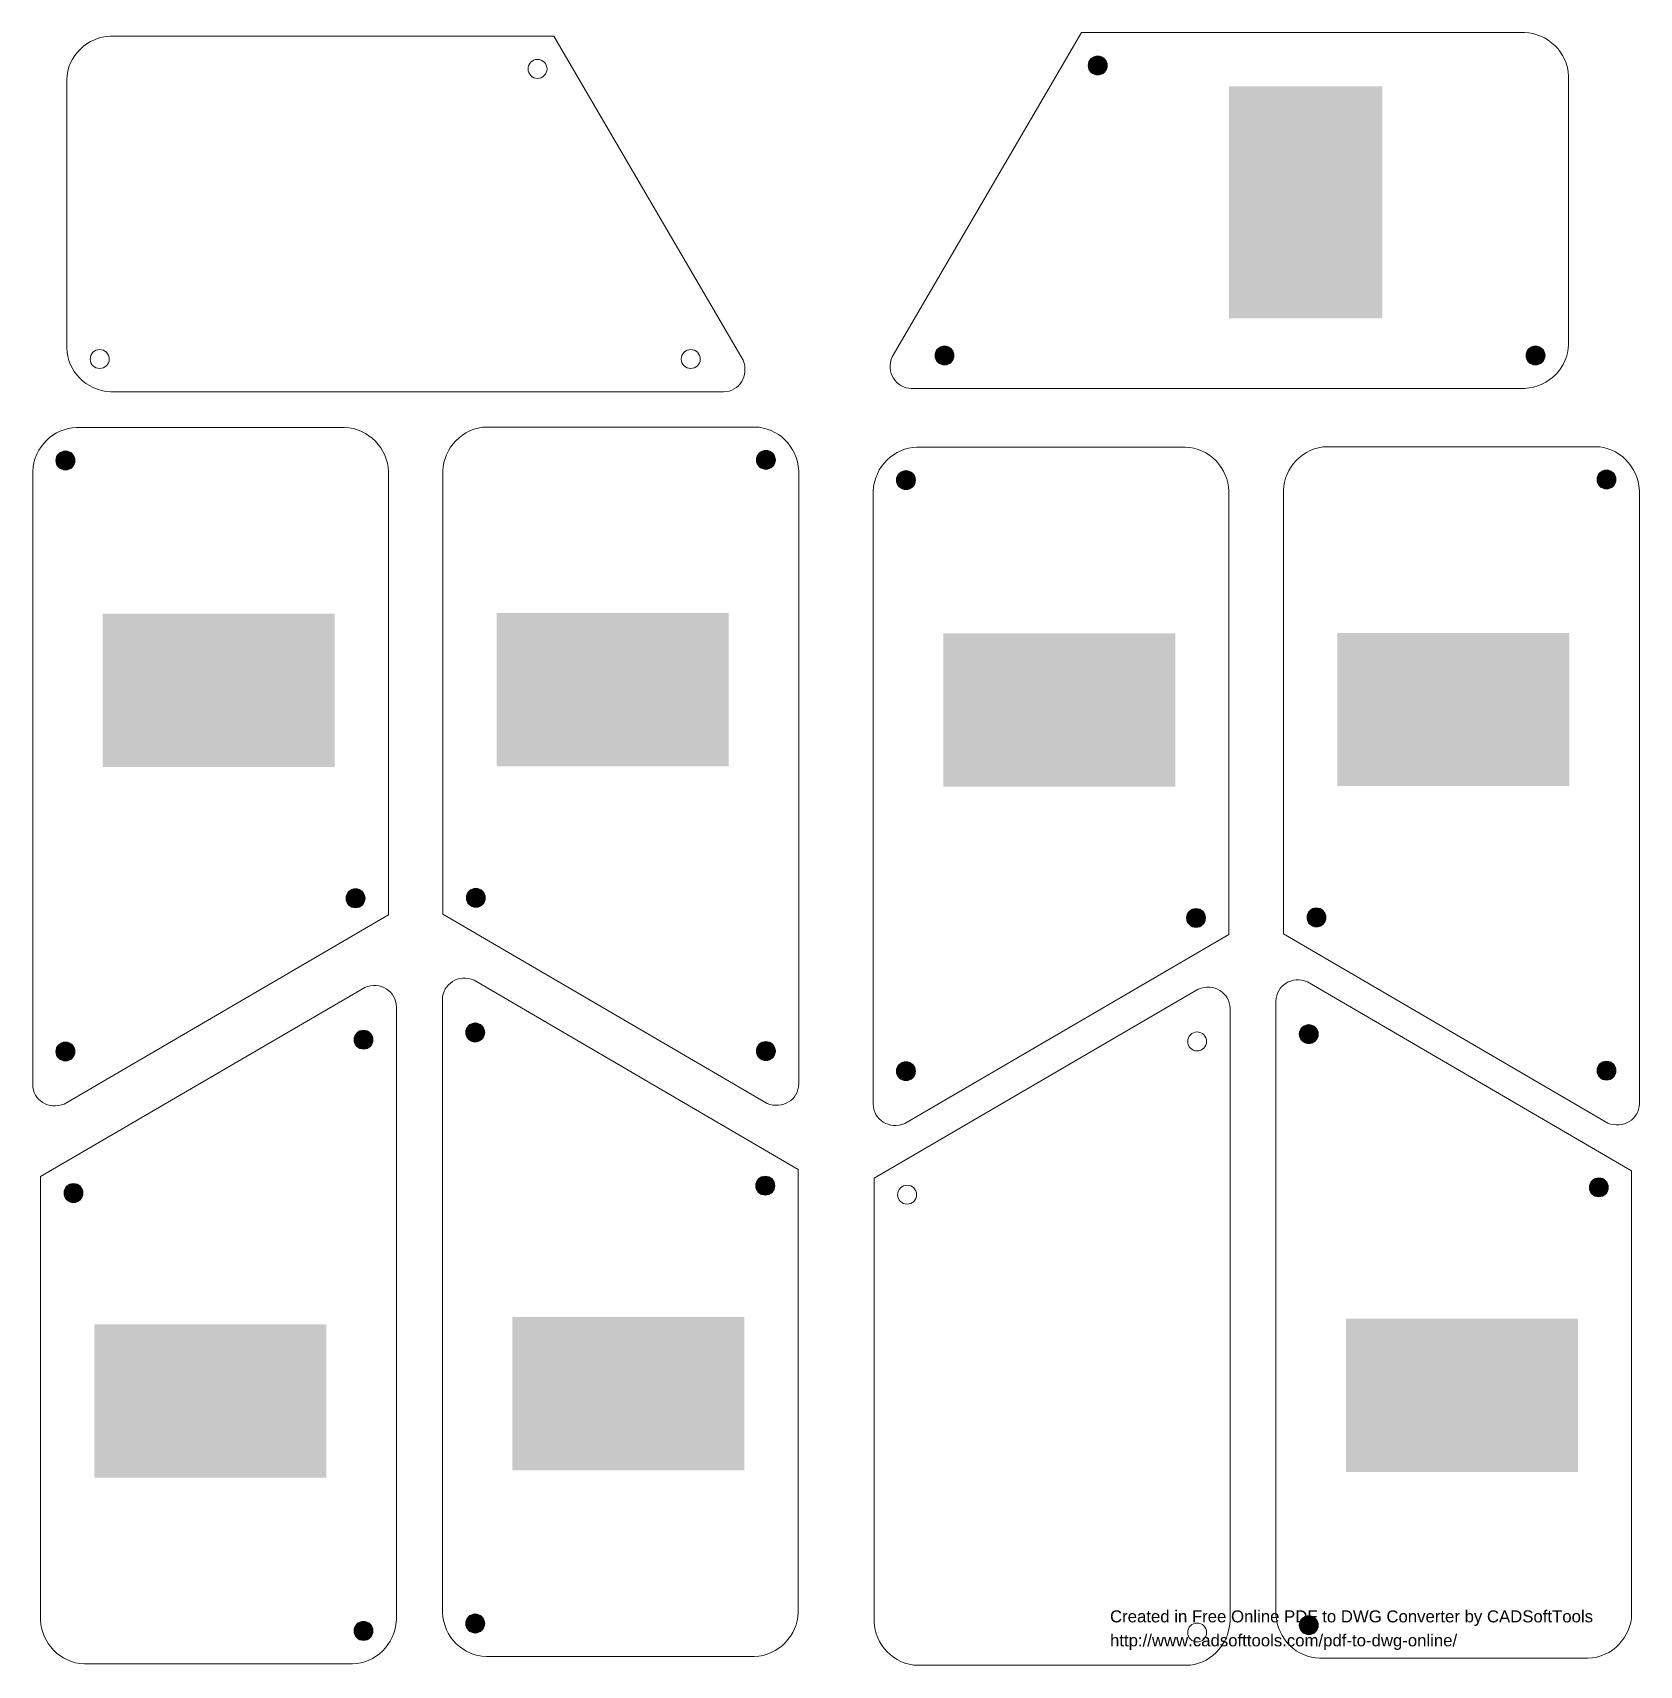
# Model space of a CAD drawing. Header units: millimetres. Extents: x 5 to 192, y 4 to 193.
import ezdxf

# ---------------------------------------------------------------- set-up
doc = ezdxf.new("R2010")
doc.units = ezdxf.units.MM
doc.header["$MEASUREMENT"] = 0
doc.layers.get('0').update_dxf_attribs({"linetype": 'CONTINUOUS'})
doc.layers.add('1419A50', color=7, linetype='CONTINUOUS')
doc.styles.add('1419AE0', font='Arial.ttf')

# ---------------------------------------------------------------- blocks, each defined once
blk = doc.blocks.new('13E4510')
at = {"layer": '1419A50', "color": 0, "true_color": 0x000001, "style": '1419AE0'}
for s, p in [('Created in Free Online PDF to DWG Converter by CADSoftTools', (0, 0)), ('http://www.cadsofttools.com/pdf-to-dwg-online/', (0, -2))]:
    blk.add_text(s, height=1, dxfattribs=at).set_placement(p)

msp = doc.modelspace()

# ---------------------------------------------------------------- hatches: boundary and pattern name
at = {"true_color": 0xffffff}
h = msp.add_hatch(color=0, dxfattribs=at)
edge = h.paths.add_edge_path()
edge.add_spline(control_points=[(128.64, 188.26), (128.03, 188.26), (127.53, 188.76), (127.53, 189.37), (127.53, 189.37), (127.53, 189.97), (128.03, 190.46), (128.64, 190.46), (128.64, 190.46), (129.25, 190.46), (129.74, 189.97), (129.74, 189.37), (129.74, 189.37), (129.74, 188.76), (129.25, 188.26), (128.64, 188.26)], knot_values=[0, 0, 0, 0, 0.0625, 0.0625, 0.0625, 0.0625, 0.125, 0.125, 0.125, 0.125, 0.1875, 0.1875, 0.1875, 0.1875, 1, 1, 1, 1], degree=3, periodic=0)
for points in [[(143.89, 186.95), (143.89, 160), (161.71, 160), (161.71, 186.95)], [(13.05, 125.68), (13.05, 107.88), (40, 107.88), (40, 125.68)], [(58.82, 125.75), (58.82, 107.95), (85.78, 107.95), (85.78, 125.75)], [(110.7, 123.41), (110.7, 105.6), (137.65, 105.6), (137.65, 123.41)], [(156.46, 123.46), (156.46, 105.66), (183.41, 105.66), (183.41, 123.46)], [(60.65, 43.99), (60.65, 26.18), (87.6, 26.18), (87.6, 43.99)], [(157.48, 43.79), (157.48, 25.99), (184.44, 25.99), (184.44, 43.79)], [(12.09, 43.13), (12.09, 25.33), (39.04, 25.33), (39.04, 43.13)]]:
    msp.add_hatch(color=0, dxfattribs=at).paths.add_polyline_path(points)
h = msp.add_hatch(color=0, dxfattribs=at)
edge = h.paths.add_edge_path()
edge.add_spline(control_points=[(110.84, 154.57), (110.23, 154.57), (109.74, 155.07), (109.74, 155.66), (109.74, 155.66), (109.74, 156.27), (110.23, 156.77), (110.84, 156.77), (110.84, 156.77), (111.44, 156.77), (111.94, 156.27), (111.94, 155.66), (111.94, 155.66), (111.94, 155.07), (111.44, 154.57), (110.84, 154.57)], knot_values=[0, 0, 0, 0, 0.0625, 0.0625, 0.0625, 0.0625, 0.125, 0.125, 0.125, 0.125, 0.1875, 0.1875, 0.1875, 0.1875, 1, 1, 1, 1], degree=3, periodic=0)
h = msp.add_hatch(color=0, dxfattribs=at)
edge = h.paths.add_edge_path()
edge.add_spline(control_points=[(179.5, 154.57), (178.89, 154.57), (178.39, 155.07), (178.39, 155.66), (178.39, 155.66), (178.39, 156.27), (178.89, 156.77), (179.5, 156.77), (179.5, 156.77), (180.12, 156.77), (180.6, 156.27), (180.6, 155.66), (180.6, 155.66), (180.6, 155.07), (180.12, 154.57), (179.5, 154.57)], knot_values=[0, 0, 0, 0, 0.0625, 0.0625, 0.0625, 0.0625, 0.125, 0.125, 0.125, 0.125, 0.1875, 0.1875, 0.1875, 0.1875, 1, 1, 1, 1], degree=3, periodic=0)
h = msp.add_hatch(color=0, dxfattribs=at)
edge = h.paths.add_edge_path()
edge.add_spline(control_points=[(7.62, 143.48), (7.62, 142.88), (8.11, 142.38), (8.73, 142.38), (8.73, 142.38), (9.34, 142.38), (9.82, 142.88), (9.82, 143.48), (9.82, 143.48), (9.82, 144.09), (9.34, 144.59), (8.73, 144.59), (8.73, 144.59), (8.11, 144.59), (7.62, 144.09), (7.62, 143.48)], knot_values=[0, 0, 0, 0, 0.0625, 0.0625, 0.0625, 0.0625, 0.125, 0.125, 0.125, 0.125, 0.1875, 0.1875, 0.1875, 0.1875, 1, 1, 1, 1], degree=3, periodic=0)
h = msp.add_hatch(color=0, dxfattribs=at)
edge = h.paths.add_edge_path()
edge.add_spline(control_points=[(91.19, 143.54), (91.19, 142.93), (90.71, 142.45), (90.1, 142.45), (90.1, 142.45), (89.49, 142.45), (88.99, 142.93), (88.99, 143.54), (88.99, 143.54), (88.99, 144.16), (89.49, 144.65), (90.1, 144.65), (90.1, 144.65), (90.71, 144.65), (91.19, 144.16), (91.19, 143.54)], knot_values=[0, 0, 0, 0, 0.0625, 0.0625, 0.0625, 0.0625, 0.125, 0.125, 0.125, 0.125, 0.1875, 0.1875, 0.1875, 0.1875, 1, 1, 1, 1], degree=3, periodic=0)
h = msp.add_hatch(color=0, dxfattribs=at)
edge = h.paths.add_edge_path()
edge.add_spline(control_points=[(105.26, 141.21), (105.26, 140.6), (105.76, 140.1), (106.37, 140.1), (106.37, 140.1), (106.97, 140.1), (107.47, 140.6), (107.47, 141.21), (107.47, 141.21), (107.47, 141.8), (106.97, 142.3), (106.37, 142.3), (106.37, 142.3), (105.76, 142.3), (105.26, 141.8), (105.26, 141.21)], knot_values=[0, 0, 0, 0, 0.0625, 0.0625, 0.0625, 0.0625, 0.125, 0.125, 0.125, 0.125, 0.1875, 0.1875, 0.1875, 0.1875, 1, 1, 1, 1], degree=3, periodic=0)
h = msp.add_hatch(color=0, dxfattribs=at)
edge = h.paths.add_edge_path()
edge.add_spline(control_points=[(188.84, 141.27), (188.84, 140.66), (188.34, 140.17), (187.75, 140.17), (187.75, 140.17), (187.14, 140.17), (186.64, 140.66), (186.64, 141.27), (186.64, 141.27), (186.64, 141.87), (187.14, 142.37), (187.75, 142.37), (187.75, 142.37), (188.34, 142.37), (188.84, 141.87), (188.84, 141.27)], knot_values=[0, 0, 0, 0, 0.0625, 0.0625, 0.0625, 0.0625, 0.125, 0.125, 0.125, 0.125, 0.1875, 0.1875, 0.1875, 0.1875, 1, 1, 1, 1], degree=3, periodic=0)
h = msp.add_hatch(color=0, dxfattribs=at)
edge = h.paths.add_edge_path()
edge.add_spline(control_points=[(41.32, 92.62), (41.32, 92.02), (41.8, 91.52), (42.42, 91.52), (42.42, 91.52), (43.03, 91.52), (43.53, 92.02), (43.53, 92.62), (43.53, 92.62), (43.53, 93.23), (43.03, 93.73), (42.42, 93.73), (42.42, 93.73), (41.8, 93.73), (41.32, 93.23), (41.32, 92.62)], knot_values=[0, 0, 0, 0, 0.0625, 0.0625, 0.0625, 0.0625, 0.125, 0.125, 0.125, 0.125, 0.1875, 0.1875, 0.1875, 0.1875, 1, 1, 1, 1], degree=3, periodic=0)
h = msp.add_hatch(color=0, dxfattribs=at)
edge = h.paths.add_edge_path()
edge.add_spline(control_points=[(57.5, 92.68), (57.5, 92.07), (57, 91.59), (56.41, 91.59), (56.41, 91.59), (55.79, 91.59), (55.3, 92.07), (55.3, 92.68), (55.3, 92.68), (55.3, 93.29), (55.79, 93.79), (56.41, 93.79), (56.41, 93.79), (57, 93.79), (57.5, 93.29), (57.5, 92.68)], knot_values=[0, 0, 0, 0, 0.0625, 0.0625, 0.0625, 0.0625, 0.125, 0.125, 0.125, 0.125, 0.1875, 0.1875, 0.1875, 0.1875, 1, 1, 1, 1], degree=3, periodic=0)
h = msp.add_hatch(color=0, dxfattribs=at)
edge = h.paths.add_edge_path()
edge.add_spline(control_points=[(138.96, 90.35), (138.96, 89.74), (139.45, 89.24), (140.07, 89.24), (140.07, 89.24), (140.66, 89.24), (141.16, 89.74), (141.16, 90.35), (141.16, 90.35), (141.16, 90.94), (140.66, 91.44), (140.07, 91.44), (140.07, 91.44), (139.45, 91.44), (138.96, 90.94), (138.96, 90.35)], knot_values=[0, 0, 0, 0, 0.0625, 0.0625, 0.0625, 0.0625, 0.125, 0.125, 0.125, 0.125, 0.1875, 0.1875, 0.1875, 0.1875, 1, 1, 1, 1], degree=3, periodic=0)
h = msp.add_hatch(color=0, dxfattribs=at)
edge = h.paths.add_edge_path()
edge.add_spline(control_points=[(155.15, 90.41), (155.15, 89.8), (154.65, 89.3), (154.04, 89.3), (154.04, 89.3), (153.44, 89.3), (152.95, 89.8), (152.95, 90.41), (152.95, 90.41), (152.95, 91.01), (153.44, 91.51), (154.04, 91.51), (154.04, 91.51), (154.65, 91.51), (155.15, 91.01), (155.15, 90.41)], knot_values=[0, 0, 0, 0, 0.0625, 0.0625, 0.0625, 0.0625, 0.125, 0.125, 0.125, 0.125, 0.1875, 0.1875, 0.1875, 0.1875, 1, 1, 1, 1], degree=3, periodic=0)
h = msp.add_hatch(color=0, dxfattribs=at)
edge = h.paths.add_edge_path()
edge.add_spline(control_points=[(55.23, 77.04), (55.23, 77.65), (55.71, 78.15), (56.32, 78.15), (56.32, 78.15), (56.94, 78.15), (57.43, 77.65), (57.43, 77.04), (57.43, 77.04), (57.43, 76.44), (56.94, 75.94), (56.32, 75.94), (56.32, 75.94), (55.71, 75.94), (55.23, 76.44), (55.23, 77.04)], knot_values=[0, 0, 0, 0, 0.0625, 0.0625, 0.0625, 0.0625, 0.125, 0.125, 0.125, 0.125, 0.1875, 0.1875, 0.1875, 0.1875, 1, 1, 1, 1], degree=3, periodic=0)
h = msp.add_hatch(color=0, dxfattribs=at)
edge = h.paths.add_edge_path()
edge.add_spline(control_points=[(152.05, 76.85), (152.05, 77.45), (152.55, 77.95), (153.15, 77.95), (153.15, 77.95), (153.76, 77.95), (154.25, 77.45), (154.25, 76.85), (154.25, 76.85), (154.25, 76.24), (153.76, 75.75), (153.15, 75.75), (153.15, 75.75), (152.55, 75.75), (152.05, 76.24), (152.05, 76.85)], knot_values=[0, 0, 0, 0, 0.0625, 0.0625, 0.0625, 0.0625, 0.125, 0.125, 0.125, 0.125, 0.1875, 0.1875, 0.1875, 0.1875, 1, 1, 1, 1], degree=3, periodic=0)
h = msp.add_hatch(color=0, dxfattribs=at)
edge = h.paths.add_edge_path()
edge.add_spline(control_points=[(7.62, 74.82), (7.62, 74.21), (8.11, 73.73), (8.73, 73.73), (8.73, 73.73), (9.34, 73.73), (9.82, 74.21), (9.82, 74.82), (9.82, 74.82), (9.82, 75.43), (9.34, 75.93), (8.73, 75.93), (8.73, 75.93), (8.11, 75.93), (7.62, 75.43), (7.62, 74.82)], knot_values=[0, 0, 0, 0, 0.0625, 0.0625, 0.0625, 0.0625, 0.125, 0.125, 0.125, 0.125, 0.1875, 0.1875, 0.1875, 0.1875, 1, 1, 1, 1], degree=3, periodic=0)
h = msp.add_hatch(color=0, dxfattribs=at)
edge = h.paths.add_edge_path()
edge.add_spline(control_points=[(44.45, 76.19), (44.45, 76.8), (43.97, 77.3), (43.36, 77.3), (43.36, 77.3), (42.75, 77.3), (42.25, 76.8), (42.25, 76.19), (42.25, 76.19), (42.25, 75.58), (42.75, 75.1), (43.36, 75.1), (43.36, 75.1), (43.97, 75.1), (44.45, 75.58), (44.45, 76.19)], knot_values=[0, 0, 0, 0, 0.0625, 0.0625, 0.0625, 0.0625, 0.125, 0.125, 0.125, 0.125, 0.1875, 0.1875, 0.1875, 0.1875, 1, 1, 1, 1], degree=3, periodic=0)
h = msp.add_hatch(color=0, dxfattribs=at)
edge = h.paths.add_edge_path()
edge.add_spline(control_points=[(91.19, 74.88), (91.19, 74.27), (90.71, 73.77), (90.1, 73.77), (90.1, 73.77), (89.49, 73.77), (88.99, 74.27), (88.99, 74.88), (88.99, 74.88), (88.99, 75.5), (89.49, 75.99), (90.1, 75.99), (90.1, 75.99), (90.71, 75.99), (91.19, 75.5), (91.19, 74.88)], knot_values=[0, 0, 0, 0, 0.0625, 0.0625, 0.0625, 0.0625, 0.125, 0.125, 0.125, 0.125, 0.1875, 0.1875, 0.1875, 0.1875, 1, 1, 1, 1], degree=3, periodic=0)
h = msp.add_hatch(color=0, dxfattribs=at)
edge = h.paths.add_edge_path()
edge.add_spline(control_points=[(105.26, 72.55), (105.26, 71.94), (105.76, 71.44), (106.37, 71.44), (106.37, 71.44), (106.97, 71.44), (107.47, 71.94), (107.47, 72.55), (107.47, 72.55), (107.47, 73.15), (106.97, 73.64), (106.37, 73.64), (106.37, 73.64), (105.76, 73.64), (105.26, 73.15), (105.26, 72.55)], knot_values=[0, 0, 0, 0, 0.0625, 0.0625, 0.0625, 0.0625, 0.125, 0.125, 0.125, 0.125, 0.1875, 0.1875, 0.1875, 0.1875, 1, 1, 1, 1], degree=3, periodic=0)
h = msp.add_hatch(color=0, dxfattribs=at)
edge = h.paths.add_edge_path()
edge.add_spline(control_points=[(188.84, 72.6), (188.84, 72), (188.34, 71.51), (187.75, 71.51), (187.75, 71.51), (187.14, 71.51), (186.64, 72), (186.64, 72.6), (186.64, 72.6), (186.64, 73.21), (187.14, 73.71), (187.75, 73.71), (187.75, 73.71), (188.34, 73.71), (188.84, 73.21), (188.84, 72.6)], knot_values=[0, 0, 0, 0, 0.0625, 0.0625, 0.0625, 0.0625, 0.125, 0.125, 0.125, 0.125, 0.1875, 0.1875, 0.1875, 0.1875, 1, 1, 1, 1], degree=3, periodic=0)
h = msp.add_hatch(color=0, dxfattribs=at)
edge = h.paths.add_edge_path()
edge.add_spline(control_points=[(10.76, 58.39), (10.76, 59.01), (10.26, 59.49), (9.67, 59.49), (9.67, 59.49), (9.06, 59.49), (8.56, 59.01), (8.56, 58.39), (8.56, 58.39), (8.56, 57.78), (9.06, 57.28), (9.67, 57.28), (9.67, 57.28), (10.26, 57.28), (10.76, 57.78), (10.76, 58.39)], knot_values=[0, 0, 0, 0, 0.0625, 0.0625, 0.0625, 0.0625, 0.125, 0.125, 0.125, 0.125, 0.1875, 0.1875, 0.1875, 0.1875, 1, 1, 1, 1], degree=3, periodic=0)
h = msp.add_hatch(color=0, dxfattribs=at)
edge = h.paths.add_edge_path()
edge.add_spline(control_points=[(88.92, 59.24), (88.92, 59.85), (89.42, 60.35), (90.02, 60.35), (90.02, 60.35), (90.63, 60.35), (91.13, 59.85), (91.13, 59.24), (91.13, 59.24), (91.13, 58.63), (90.63, 58.15), (90.02, 58.15), (90.02, 58.15), (89.42, 58.15), (88.92, 58.63), (88.92, 59.24)], knot_values=[0, 0, 0, 0, 0.0625, 0.0625, 0.0625, 0.0625, 0.125, 0.125, 0.125, 0.125, 0.1875, 0.1875, 0.1875, 0.1875, 1, 1, 1, 1], degree=3, periodic=0)
h = msp.add_hatch(color=0, dxfattribs=at)
edge = h.paths.add_edge_path()
edge.add_spline(control_points=[(185.75, 59.04), (185.75, 59.65), (186.24, 60.15), (186.85, 60.15), (186.85, 60.15), (187.45, 60.15), (187.95, 59.65), (187.95, 59.04), (187.95, 59.04), (187.95, 58.44), (187.45, 57.95), (186.85, 57.95), (186.85, 57.95), (186.24, 57.95), (185.75, 58.44), (185.75, 59.04)], knot_values=[0, 0, 0, 0, 0.0625, 0.0625, 0.0625, 0.0625, 0.125, 0.125, 0.125, 0.125, 0.1875, 0.1875, 0.1875, 0.1875, 1, 1, 1, 1], degree=3, periodic=0)
h = msp.add_hatch(color=0, dxfattribs=at)
edge = h.paths.add_edge_path()
edge.add_spline(control_points=[(55.23, 8.38), (55.23, 8.99), (55.71, 9.49), (56.32, 9.49), (56.32, 9.49), (56.94, 9.49), (57.43, 8.99), (57.43, 8.38), (57.43, 8.38), (57.43, 7.76), (56.94, 7.28), (56.32, 7.28), (56.32, 7.28), (55.71, 7.28), (55.23, 7.76), (55.23, 8.38)], knot_values=[0, 0, 0, 0, 0.0625, 0.0625, 0.0625, 0.0625, 0.125, 0.125, 0.125, 0.125, 0.1875, 0.1875, 0.1875, 0.1875, 1, 1, 1, 1], degree=3, periodic=0)
h = msp.add_hatch(color=0, dxfattribs=at)
edge = h.paths.add_edge_path()
edge.add_spline(control_points=[(44.45, 7.53), (44.45, 8.15), (43.97, 8.63), (43.36, 8.63), (43.36, 8.63), (42.75, 8.63), (42.25, 8.15), (42.25, 7.53), (42.25, 7.53), (42.25, 6.92), (42.75, 6.42), (43.36, 6.42), (43.36, 6.42), (43.97, 6.42), (44.45, 6.92), (44.45, 7.53)], knot_values=[0, 0, 0, 0, 0.0625, 0.0625, 0.0625, 0.0625, 0.125, 0.125, 0.125, 0.125, 0.1875, 0.1875, 0.1875, 0.1875, 1, 1, 1, 1], degree=3, periodic=0)
h = msp.add_hatch(color=0, dxfattribs=at)
edge = h.paths.add_edge_path()
edge.add_spline(control_points=[(152.05, 8.18), (152.05, 8.79), (152.55, 9.29), (153.15, 9.29), (153.15, 9.29), (153.76, 9.29), (154.25, 8.79), (154.25, 8.18), (154.25, 8.18), (154.25, 7.58), (153.76, 7.09), (153.15, 7.09), (153.15, 7.09), (152.55, 7.09), (152.05, 7.58), (152.05, 8.18)], knot_values=[0, 0, 0, 0, 0.0625, 0.0625, 0.0625, 0.0625, 0.125, 0.125, 0.125, 0.125, 0.1875, 0.1875, 0.1875, 0.1875, 1, 1, 1, 1], degree=3, periodic=0)

# ---------------------------------------------------------------- linework, layer by layer
at = {"color": 0, "linetype": 'Continuous', "lineweight": 13, "true_color": 0x000005}
for points in [[(13.97, 192.78), (65.46, 192.78), (87.45, 155.13)], [(178.23, 193.18), (126.74, 193.18), (104.75, 155.53)], [(52.58, 142.27), (52.58, 90.78), (90.23, 68.79)], [(46.24, 142.22), (46.24, 90.71), (8.59, 68.73)], [(143.87, 139.93), (143.87, 88.44), (106.23, 66.46)], [(150.23, 140), (150.23, 88.49), (187.88, 66.52)], [(5.84, 8.81), (5.84, 60.3), (43.49, 82.28)], [(93.84, 9.65), (93.84, 61.14), (56.19, 83.13)], [(102.68, 8.61), (102.68, 60.1), (140.31, 82.09)], [(190.66, 9.45), (190.66, 60.96), (153.01, 82.93)]]:
    msp.add_lwpolyline(points, dxfattribs=at)
for points in [[(85.18, 151.46), (59.52, 151.46), (36.72, 151.46), (13.97, 151.46), (13.97, 151.46), (11.08, 151.61), (8.92, 153.91), (8.89, 156.54), (8.89, 156.54), (8.89, 166.92), (8.89, 177.3), (8.89, 187.7), (8.89, 187.7), (8.89, 190.51), (11.39, 192.73), (13.97, 192.78)], [(107.02, 151.85), (132.68, 151.85), (155.48, 151.85), (178.23, 151.85), (178.23, 151.85), (181.11, 152), (183.28, 154.32), (183.31, 156.94), (183.31, 156.94), (183.31, 167.32), (183.31, 177.72), (183.31, 188.1), (183.31, 188.1), (183.29, 190.93), (180.81, 193.15), (178.23, 193.18)], [(4.92, 71.01), (4.92, 96.67), (4.92, 119.45), (4.92, 142.22), (4.92, 142.22), (5.07, 145.1), (7.37, 147.25), (10, 147.3), (10, 147.3), (20.38, 147.3), (30.76, 147.3), (41.14, 147.3), (41.14, 147.3), (43.97, 147.28), (46.19, 144.8), (46.24, 142.22)], [(93.91, 71.08), (93.91, 96.74), (93.91, 119.52), (93.91, 142.27), (93.91, 142.27), (93.76, 145.17), (91.46, 147.32), (88.82, 147.37), (88.82, 147.37), (78.44, 147.37), (68.06, 147.37), (57.68, 147.37), (57.68, 147.37), (54.85, 147.35), (52.63, 144.85), (52.58, 142.27)], [(102.55, 68.73), (102.55, 94.39), (102.55, 117.19), (102.55, 139.93), (102.55, 139.93), (102.7, 142.81), (105.02, 144.98), (107.63, 145.02), (107.63, 145.02), (118.03, 145.02), (128.41, 145.02), (138.79, 145.02), (138.79, 145.02), (141.62, 145), (143.84, 142.52), (143.87, 139.93)], [(191.56, 68.79), (191.56, 94.45), (191.56, 117.24), (191.56, 140), (191.56, 140), (191.41, 142.88), (189.09, 145.05), (186.47, 145.08), (186.47, 145.08), (176.08, 145.08), (165.7, 145.08), (155.31, 145.08), (155.31, 145.08), (152.48, 145.07), (150.26, 142.58), (150.23, 140)], [(47.17, 80), (47.17, 54.35), (47.17, 31.56), (47.17, 8.81), (47.17, 8.81), (47.02, 5.91), (44.72, 3.76), (42.09, 3.71), (42.09, 3.71), (31.71, 3.71), (21.32, 3.71), (10.93, 3.71), (10.93, 3.71), (8.11, 3.73), (5.89, 6.23), (5.84, 8.81)], [(52.52, 80.86), (52.52, 55.2), (52.52, 32.4), (52.52, 9.65), (52.52, 9.65), (52.67, 6.75), (54.97, 4.6), (57.6, 4.57), (57.6, 4.57), (67.98, 4.57), (78.36, 4.57), (88.74, 4.57), (88.74, 4.57), (91.57, 4.59), (93.79, 7.07), (93.84, 9.65)], [(144.01, 79.82), (144.01, 54.16), (144.01, 31.36), (144.01, 8.61), (144.01, 8.61), (143.84, 5.73), (141.54, 3.56), (138.91, 3.53), (138.91, 3.53), (128.53, 3.53), (118.15, 3.53), (107.76, 3.53), (107.76, 3.53), (104.93, 3.54), (102.72, 6.03), (102.68, 8.61)], [(149.34, 80.66), (149.34, 55), (149.34, 32.22), (149.34, 9.45), (149.34, 9.45), (149.49, 6.57), (151.8, 4.4), (154.42, 4.37), (154.42, 4.37), (164.8, 4.37), (175.2, 4.37), (185.58, 4.37), (185.58, 4.37), (188.41, 4.39), (190.63, 6.87), (190.66, 9.45)]]:
    msp.add_open_spline(points, degree=3, knots=[0, 0, 0, 0, 0.0625, 0.0625, 0.0625, 0.0625, 0.125, 0.125, 0.125, 0.125, 0.1875, 0.1875, 0.1875, 0.1875, 1, 1, 1, 1], dxfattribs=at)
at = {"color": 0, "linetype": 'Continuous', "lineweight": 13, "true_color": 0x000001}
for points in [[(63.56, 187.86), (64.17, 187.86), (64.67, 188.36), (64.67, 188.96), (64.67, 188.96), (64.67, 189.57), (64.17, 190.07), (63.56, 190.07), (63.56, 190.07), (62.95, 190.07), (62.47, 189.57), (62.47, 188.96), (62.47, 188.96), (62.47, 188.36), (62.95, 187.86), (63.56, 187.86)], [(128.64, 188.26), (128.03, 188.26), (127.53, 188.76), (127.53, 189.37), (127.53, 189.37), (127.53, 189.97), (128.03, 190.46), (128.64, 190.46), (128.64, 190.46), (129.25, 190.46), (129.74, 189.97), (129.74, 189.37), (129.74, 189.37), (129.74, 188.76), (129.25, 188.26), (128.64, 188.26)], [(12.7, 154.17), (13.31, 154.17), (13.81, 154.65), (13.81, 155.26), (13.81, 155.26), (13.81, 155.88), (13.31, 156.37), (12.7, 156.37), (12.7, 156.37), (12.09, 156.37), (11.61, 155.88), (11.61, 155.26), (11.61, 155.26), (11.61, 154.65), (12.09, 154.17), (12.7, 154.17)], [(81.36, 154.17), (81.97, 154.17), (82.47, 154.65), (82.47, 155.26), (82.47, 155.26), (82.47, 155.88), (81.97, 156.37), (81.36, 156.37), (81.36, 156.37), (80.76, 156.37), (80.26, 155.88), (80.26, 155.26), (80.26, 155.26), (80.26, 154.65), (80.76, 154.17), (81.36, 154.17)], [(110.84, 154.57), (110.23, 154.57), (109.74, 155.07), (109.74, 155.66), (109.74, 155.66), (109.74, 156.27), (110.23, 156.77), (110.84, 156.77), (110.84, 156.77), (111.44, 156.77), (111.94, 156.27), (111.94, 155.66), (111.94, 155.66), (111.94, 155.07), (111.44, 154.57), (110.84, 154.57)], [(179.5, 154.57), (178.89, 154.57), (178.39, 155.07), (178.39, 155.66), (178.39, 155.66), (178.39, 156.27), (178.89, 156.77), (179.5, 156.77), (179.5, 156.77), (180.12, 156.77), (180.6, 156.27), (180.6, 155.66), (180.6, 155.66), (180.6, 155.07), (180.12, 154.57), (179.5, 154.57)], [(7.62, 143.48), (7.62, 142.88), (8.11, 142.38), (8.73, 142.38), (8.73, 142.38), (9.34, 142.38), (9.82, 142.88), (9.82, 143.48), (9.82, 143.48), (9.82, 144.09), (9.34, 144.59), (8.73, 144.59), (8.73, 144.59), (8.11, 144.59), (7.62, 144.09), (7.62, 143.48)], [(91.19, 143.54), (91.19, 142.93), (90.71, 142.45), (90.1, 142.45), (90.1, 142.45), (89.49, 142.45), (88.99, 142.93), (88.99, 143.54), (88.99, 143.54), (88.99, 144.16), (89.49, 144.65), (90.1, 144.65), (90.1, 144.65), (90.71, 144.65), (91.19, 144.16), (91.19, 143.54)], [(105.26, 141.21), (105.26, 140.6), (105.76, 140.1), (106.37, 140.1), (106.37, 140.1), (106.97, 140.1), (107.47, 140.6), (107.47, 141.21), (107.47, 141.21), (107.47, 141.8), (106.97, 142.3), (106.37, 142.3), (106.37, 142.3), (105.76, 142.3), (105.26, 141.8), (105.26, 141.21)], [(188.84, 141.27), (188.84, 140.66), (188.34, 140.17), (187.75, 140.17), (187.75, 140.17), (187.14, 140.17), (186.64, 140.66), (186.64, 141.27), (186.64, 141.27), (186.64, 141.87), (187.14, 142.37), (187.75, 142.37), (187.75, 142.37), (188.34, 142.37), (188.84, 141.87), (188.84, 141.27)], [(41.32, 92.62), (41.32, 92.02), (41.8, 91.52), (42.42, 91.52), (42.42, 91.52), (43.03, 91.52), (43.53, 92.02), (43.53, 92.62), (43.53, 92.62), (43.53, 93.23), (43.03, 93.73), (42.42, 93.73), (42.42, 93.73), (41.8, 93.73), (41.32, 93.23), (41.32, 92.62)], [(57.5, 92.68), (57.5, 92.07), (57, 91.59), (56.41, 91.59), (56.41, 91.59), (55.79, 91.59), (55.3, 92.07), (55.3, 92.68), (55.3, 92.68), (55.3, 93.29), (55.79, 93.79), (56.41, 93.79), (56.41, 93.79), (57, 93.79), (57.5, 93.29), (57.5, 92.68)], [(138.96, 90.35), (138.96, 89.74), (139.45, 89.24), (140.07, 89.24), (140.07, 89.24), (140.66, 89.24), (141.16, 89.74), (141.16, 90.35), (141.16, 90.35), (141.16, 90.94), (140.66, 91.44), (140.07, 91.44), (140.07, 91.44), (139.45, 91.44), (138.96, 90.94), (138.96, 90.35)], [(155.15, 90.41), (155.15, 89.8), (154.65, 89.3), (154.04, 89.3), (154.04, 89.3), (153.44, 89.3), (152.95, 89.8), (152.95, 90.41), (152.95, 90.41), (152.95, 91.01), (153.44, 91.51), (154.04, 91.51), (154.04, 91.51), (154.65, 91.51), (155.15, 91.01), (155.15, 90.41)], [(55.23, 77.04), (55.23, 77.65), (55.71, 78.15), (56.32, 78.15), (56.32, 78.15), (56.94, 78.15), (57.43, 77.65), (57.43, 77.04), (57.43, 77.04), (57.43, 76.44), (56.94, 75.94), (56.32, 75.94), (56.32, 75.94), (55.71, 75.94), (55.23, 76.44), (55.23, 77.04)], [(152.05, 76.85), (152.05, 77.45), (152.55, 77.95), (153.15, 77.95), (153.15, 77.95), (153.76, 77.95), (154.25, 77.45), (154.25, 76.85), (154.25, 76.85), (154.25, 76.24), (153.76, 75.75), (153.15, 75.75), (153.15, 75.75), (152.55, 75.75), (152.05, 76.24), (152.05, 76.85)], [(7.62, 74.82), (7.62, 74.21), (8.11, 73.73), (8.73, 73.73), (8.73, 73.73), (9.34, 73.73), (9.82, 74.21), (9.82, 74.82), (9.82, 74.82), (9.82, 75.43), (9.34, 75.93), (8.73, 75.93), (8.73, 75.93), (8.11, 75.93), (7.62, 75.43), (7.62, 74.82)], [(44.45, 76.19), (44.45, 76.8), (43.97, 77.3), (43.36, 77.3), (43.36, 77.3), (42.75, 77.3), (42.25, 76.8), (42.25, 76.19), (42.25, 76.19), (42.25, 75.58), (42.75, 75.1), (43.36, 75.1), (43.36, 75.1), (43.97, 75.1), (44.45, 75.58), (44.45, 76.19)], [(91.19, 74.88), (91.19, 74.27), (90.71, 73.77), (90.1, 73.77), (90.1, 73.77), (89.49, 73.77), (88.99, 74.27), (88.99, 74.88), (88.99, 74.88), (88.99, 75.5), (89.49, 75.99), (90.1, 75.99), (90.1, 75.99), (90.71, 75.99), (91.19, 75.5), (91.19, 74.88)], [(141.29, 75.99), (141.29, 76.61), (140.79, 77.1), (140.18, 77.1), (140.18, 77.1), (139.59, 77.1), (139.09, 76.61), (139.09, 75.99), (139.09, 75.99), (139.09, 75.4), (139.59, 74.9), (140.18, 74.9), (140.18, 74.9), (140.79, 74.9), (141.29, 75.4), (141.29, 75.99)], [(105.26, 72.55), (105.26, 71.94), (105.76, 71.44), (106.37, 71.44), (106.37, 71.44), (106.97, 71.44), (107.47, 71.94), (107.47, 72.55), (107.47, 72.55), (107.47, 73.15), (106.97, 73.64), (106.37, 73.64), (106.37, 73.64), (105.76, 73.64), (105.26, 73.15), (105.26, 72.55)], [(188.84, 72.6), (188.84, 72), (188.34, 71.51), (187.75, 71.51), (187.75, 71.51), (187.14, 71.51), (186.64, 72), (186.64, 72.6), (186.64, 72.6), (186.64, 73.21), (187.14, 73.71), (187.75, 73.71), (187.75, 73.71), (188.34, 73.71), (188.84, 73.21), (188.84, 72.6)], [(10.76, 58.39), (10.76, 59.01), (10.26, 59.49), (9.67, 59.49), (9.67, 59.49), (9.06, 59.49), (8.56, 59.01), (8.56, 58.39), (8.56, 58.39), (8.56, 57.78), (9.06, 57.28), (9.67, 57.28), (9.67, 57.28), (10.26, 57.28), (10.76, 57.78), (10.76, 58.39)], [(88.92, 59.24), (88.92, 59.85), (89.42, 60.35), (90.02, 60.35), (90.02, 60.35), (90.63, 60.35), (91.13, 59.85), (91.13, 59.24), (91.13, 59.24), (91.13, 58.63), (90.63, 58.15), (90.02, 58.15), (90.02, 58.15), (89.42, 58.15), (88.92, 58.63), (88.92, 59.24)], [(107.6, 58.2), (107.6, 58.81), (107.1, 59.3), (106.49, 59.3), (106.49, 59.3), (105.88, 59.3), (105.4, 58.81), (105.4, 58.2), (105.4, 58.2), (105.4, 57.58), (105.88, 57.1), (106.49, 57.1), (106.49, 57.1), (107.1, 57.1), (107.6, 57.58), (107.6, 58.2)], [(185.75, 59.04), (185.75, 59.65), (186.24, 60.15), (186.85, 60.15), (186.85, 60.15), (187.45, 60.15), (187.95, 59.65), (187.95, 59.04), (187.95, 59.04), (187.95, 58.44), (187.45, 57.95), (186.85, 57.95), (186.85, 57.95), (186.24, 57.95), (185.75, 58.44), (185.75, 59.04)], [(55.23, 8.38), (55.23, 8.99), (55.71, 9.49), (56.32, 9.49), (56.32, 9.49), (56.94, 9.49), (57.43, 8.99), (57.43, 8.38), (57.43, 8.38), (57.43, 7.76), (56.94, 7.28), (56.32, 7.28), (56.32, 7.28), (55.71, 7.28), (55.23, 7.76), (55.23, 8.38)], [(44.45, 7.53), (44.45, 8.15), (43.97, 8.63), (43.36, 8.63), (43.36, 8.63), (42.75, 8.63), (42.25, 8.15), (42.25, 7.53), (42.25, 7.53), (42.25, 6.92), (42.75, 6.42), (43.36, 6.42), (43.36, 6.42), (43.97, 6.42), (44.45, 6.92), (44.45, 7.53)], [(141.29, 7.33), (141.29, 7.95), (140.79, 8.44), (140.18, 8.44), (140.18, 8.44), (139.59, 8.44), (139.09, 7.95), (139.09, 7.33), (139.09, 7.33), (139.09, 6.72), (139.59, 6.24), (140.18, 6.24), (140.18, 6.24), (140.79, 6.24), (141.29, 6.72), (141.29, 7.33)], [(152.05, 8.18), (152.05, 8.79), (152.55, 9.29), (153.15, 9.29), (153.15, 9.29), (153.76, 9.29), (154.25, 8.79), (154.25, 8.18), (154.25, 8.18), (154.25, 7.58), (153.76, 7.09), (153.15, 7.09), (153.15, 7.09), (152.55, 7.09), (152.05, 7.58), (152.05, 8.18)]]:
    msp.add_open_spline(points, degree=3, knots=[0, 0, 0, 0, 0.0625, 0.0625, 0.0625, 0.0625, 0.125, 0.125, 0.125, 0.125, 0.1875, 0.1875, 0.1875, 0.1875, 1, 1, 1, 1], dxfattribs=at)
at = {"color": 0, "linetype": 'Continuous', "lineweight": 13, "true_color": 0x000005}
for points in [[(104.75, 155.53), (104.02, 153.74), (105.18, 151.87), (107.02, 151.85)], [(87.45, 155.13), (88.16, 153.34), (87.02, 151.47), (85.18, 151.46)], [(56.19, 83.13), (54.4, 83.86), (52.53, 82.7), (52.52, 80.86)], [(153.01, 82.93), (151.23, 83.66), (149.35, 82.5), (149.34, 80.66)], [(43.49, 82.28), (45.28, 83), (47.15, 81.85), (47.17, 80)], [(140.31, 82.09), (142.12, 82.81), (143.99, 81.66), (144.01, 79.82)], [(8.59, 68.73), (6.8, 68.01), (4.92, 69.17), (4.92, 71.01)], [(90.23, 68.79), (92.02, 68.08), (93.89, 69.22), (93.91, 71.08)], [(106.23, 66.46), (104.44, 65.73), (102.57, 66.89), (102.55, 68.73)], [(187.88, 66.52), (189.67, 65.79), (191.54, 66.95), (191.56, 68.79)]]:
    msp.add_open_spline(points, degree=3, dxfattribs=at)

# ---------------------------------------------------------------- block references
at = {"layer": '1419A50', "color": 0, "true_color": 0x000000, "xscale": 1.392539298680496, "yscale": 1.392539298680496, "zscale": 1.392539298680496}
msp.add_blockref('13E4510', (130.07, 8.52), dxfattribs=at)

doc.saveas('drawing.dxf')
